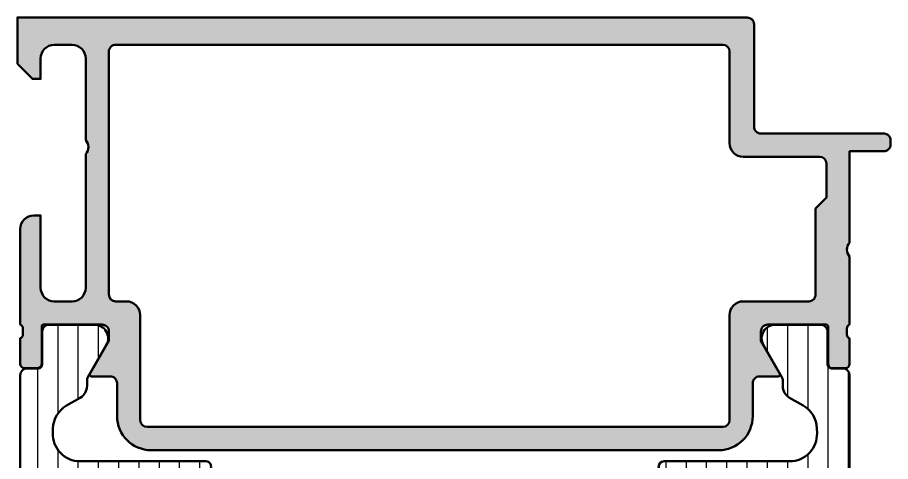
# Model space of a CAD drawing. Extents: x 0 to 79, y 0 to 85.
# Drawn here: x 0 to 64, y 52.5 to 85 of the extents above; entities that cross this region are included whole.
import ezdxf

# ---------------------------------------------------------------- set-up
doc = ezdxf.new("R2010")
doc.units = 0
for name, color, linetype, lineweight in [('0S-Alu contour', 7, 'Continuous', 50), ('0S-Alu hatch', 252, 'Continuous', 25), ('0S-Plastic contour', 254, 'Continuous', 50), ('0S-Plastic hatch', 253, 'Continuous', 25)]:
    doc.layers.add(name, color=color, linetype=linetype, lineweight=lineweight)
pattern_1 = [(90, (0, 0), (-1.4859, 0), [])]

# ---------------------------------------------------------------- blocks, each defined once
blk = doc.blocks.new('398560__84E95FE7_F6A2_4F04_B85B_2B757A837F5D_')
at = {"layer": '0S-Alu hatch'}
h = blk.add_hatch(color=256, dxfattribs=at)
edge = h.paths.add_edge_path()
edge.add_line((-2.222e-13, 81.60000610351528), (1.099998474121553, 80.49999999999989))
edge.add_line((1.099998474121553, 80.49999999999989), (1.69999694824242, 80.49999999999977))
edge.add_line((1.69999694824242, 80.49999999999977), (1.699996948242192, 81.99999694824169))
edge.add_ellipse((2.700002467840547, 81.99999142864355), major_axis=(-1.000005519613587, 0), ratio=1, start_angle=270.0003162479187, end_angle=359.99968375205344, ccw=False)
edge.add_line((2.699996948242647, 82.99999694824191), (3.999992370595242, 82.99999694824191))
edge.add_ellipse((4.000007629507526, 82.0000048238678), major_axis=(-0.9999921244905349, 0), ratio=1, start_angle=179.9991257291162, end_angle=270.00087427815924, ccw=False)
edge.add_line((4.999999753881644, 81.99998956508249), (4.999992370605474, 76.00000002235299))
edge.add_ellipse((4.475044746914123, 75.50000764057097), major_axis=(-0.7249568190307994, 0), ratio=1, start_angle=136.3947622148769, end_angle=223.6052377851232, ccw=False)
edge.add_line((4.999992370605474, 75.00001525878895), (4.999992370605701, 65.20034669530548))
edge.add_ellipse((3.999998755333619, 65.20034031059751), major_axis=(-0.9999936152924648, 0), ratio=1, start_angle=90.0000713146253, end_angle=180.0003658188442, ccw=False)
edge.add_line((4.000000000000687, 64.20034669530583), (2.699996948232188, 64.20034669530583))
edge.add_ellipse((2.699989318790128, 65.20033906594063), major_axis=(-0.9999923706639045, 0), ratio=1, start_angle=-0.0008742696331864863, end_angle=90.00043713816513, ccw=False)
edge.add_line((1.699996948242647, 65.20035432470786), (1.69999694824242, 70.50001525878929))
edge.add_line((1.69999694824242, 70.50001525878929), (1.19999694823196, 70.50001525878906))
edge.add_arc((1.19997405918539, 69.50003814624515), 0.999977112805884, 89.99868852421835, 180.0034971356453)
edge.add_line((0.1999969482421933, 69.49997711111072), (0.1999969482421927, 62.50034669530592))
edge.add_ellipse((0.1211605016991602, 62.23282610331281), major_axis=(-0.2788950563274177, 0), ratio=1, start_angle=178.8354106259032, end_angle=253.5801235805092, ccw=False)
edge.add_line((0.3999979482421915, 62.22715769531444), (0.3999979482421931, 61.77356369531445))
edge.add_ellipse((0.1211298525990346, 61.76790303583739), major_axis=(-0.27892554173714, 0), ratio=1, start_angle=106.4245945553526, end_angle=181.1628700728881, ccw=False)
edge.add_line((0.1999969482421901, 61.50035969531445), (0.1999969482421927, 59.62034869530592))
edge.add_arc((0.4999969482421895, 59.62034869530592), 0.2999999999999967, 180, 269.9999999999999)
edge.add_line((0.4999969482421889, 59.32034869530593), (1.479971267284976, 59.32034869530593))
edge.add_arc((1.479971267284977, 59.62034869530594), 0.3000000000000043, 269.9999999999998, 360)
edge.add_line((1.779971267284981, 59.62034869530594), (1.779971267284982, 62.38034669530593))
edge.add_ellipse((1.899963637890458, 62.38034669530593), major_axis=(-0.1199923706054766, 0), ratio=1, start_angle=270.0000000000018, end_angle=360, ccw=False)
edge.add_line((1.899963637890454, 62.5003390659114), (6.199989318847419, 62.50034669530589))
edge.add_ellipse((6.199999638958145, 62.00035701541661), major_axis=(-0.4999896799957818, 0), ratio=1, start_angle=179.9988173777202, end_angle=270.0011826219867, ccw=False)
edge.add_line((6.699989318847419, 62.00034669530602), (6.699989318848102, 61.30034974706325))
edge.add_line((6.699989318848102, 61.30034974706325), (5.311744689941624, 58.89582399022742))
edge.add_arc((5.438705732802485, 58.83914027023564), 0.1390401039859518, 155.9408883990849, 266.6087467658185)
edge.add_line((5.430480957031468, 58.70034364354775), (6.799989318842781, 58.70034364354808))
edge.add_ellipse((6.799989318847559, 58.20034364354786), major_axis=(-0.5000000000002274, 0), ratio=1, start_angle=180, end_angle=270.00000000054746, ccw=False)
edge.add_line((7.299989318847783, 58.20034364354786), (7.299989319543774, 55.80002746582045))
edge.add_arc((9.799989319543938, 55.80002746582039), 2.500000000000163, 180, 269.9999999999962)
edge.add_line((9.799989319543773, 53.30002746582022), (51.40000381539312, 53.3000274658201))
edge.add_arc((51.40000381539325, 55.80002746582), 2.499999999999882, 269.9999999999973, 360)
edge.add_line((53.90000381539313, 55.80002746582), (53.90000381469736, 58.20050386083313))
edge.add_ellipse((54.39988557422049, 58.20046189624729), major_axis=(-0.4998817612845702, 0), ratio=1, start_angle=269.98644743496016, end_angle=359.99519007522844, ccw=False)
edge.add_line((54.40000381469259, 58.70034364354774), (55.76951217651299, 58.70034364354808))
edge.add_arc((55.76127923141559, 58.83914523234844), 0.1390455408795359, 273.3944926787322, 384.0558721558797)
edge.add_line((55.88824844360398, 58.89582399022777), (54.50000381469704, 61.30034974706302))
edge.add_line((54.50000381469704, 61.30034974706302), (54.5000038146975, 62.00034669531589))
edge.add_ellipse((54.99998092657211, 62.00036958383851), major_axis=(-0.4999771123985224, 0), ratio=1, start_angle=-90.0034972163437, end_angle=0.0026229516075773063, ccw=False)
edge.add_line((55.000011444145, 62.50034669530567), (59.30002949704644, 62.50034669344879))
edge.add_ellipse((59.30001647502646, 62.38034130140865), major_axis=(-0.120005392746664, 0), ratio=1, start_angle=180.002575280517, end_angle=269.9937827228439, ccw=False)
edge.add_line((59.42002186765191, 62.38034669530594), (59.42002186765192, 59.62034869530594))
edge.add_arc((59.72002186765193, 59.62034869530594), 0.3000000000000114, 180, 269.9999999999986)
edge.add_line((59.72002186765192, 59.32034869530593), (60.69999618669471, 59.32034869530593))
edge.add_arc((60.69999618669471, 59.62034869530592), 0.2999999999999971, 270, 360)
edge.add_line((60.99999618669471, 59.62034869530592), (60.99999618669471, 61.50035969531444))
edge.add_ellipse((61.07886328233789, 61.76790303583739), major_axis=(-0.2789255417371599, 0), ratio=1, start_angle=-1.1628700728862214, end_angle=73.57540544464422, ccw=False)
edge.add_line((60.7999951866947, 61.77356369531445), (60.7999951866947, 62.22715769531444))
edge.add_ellipse((61.07883263129797, 62.23282610327357), major_axis=(-0.2788950543872521, 0), ratio=1, start_angle=-73.58012358047131, end_angle=1.164589374136085, ccw=False)
edge.add_line((60.99999618530319, 62.50034669340559), (60.99999618530319, 67.50003515372532))
edge.add_ellipse((61.52494373582885, 68.00002746582028), major_axis=(-0.7249567179886995, 0), ratio=1, start_angle=-43.60523778509622, end_angle=43.6052377851488, ccw=False)
edge.add_line((60.99999618530274, 68.50001977791476), (60.99999618530274, 75.20002746582031))
edge.add_line((60.99999618530274, 75.20002746582031), (63.49998855590321, 75.20002746582031))
edge.add_arc((63.50001907628098, 75.69999695033688), 0.4999694854481195, 269.9965024088714, 360.0087431756967)
edge.add_line((63.99998855590798, 75.70007324428164), (63.99998855590798, 76.00000000000011))
edge.add_arc((63.50001907255527, 76.00003051944131), 0.4999694842842076, 359.9965025161795, 450.0069945411647)
edge.add_line((63.49995803739421, 76.5), (54.49999618530297, 76.49999999999977))
edge.add_ellipse((54.49999001016847, 76.99999382486527), major_axis=(-0.4999938249036312, 0), ratio=1, start_angle=-0.000707626428607, end_angle=90.0007076270291, ccw=False)
edge.add_line((53.99999618530297, 76.99999999999903), (53.99999618530274, 84.50000000000001))
edge.add_arc((53.4999934444353, 84.49999725913256), 0.5000027408749566, 0.0003140784807261, 89.99968592142216)
edge.add_line((53.49999618530297, 85), (7.1e-15, 85))
edge.add_line((7.1e-15, 85), (-2.222e-13, 81.60000610351528))
edge = h.paths.add_edge_path()
edge.add_ellipse((7.199992370837881, 82.50000305175809), major_axis=(-0.5000000002323761, 0), ratio=1, start_angle=269.99825147212016, end_angle=360, ccw=False)
edge.add_line((7.200007629622168, 83.00000305175762), (51.69999313354493, 83.00000305175762))
edge.add_ellipse((51.69998783306506, 82.49999775127776), major_axis=(-0.5000053005079649, 0), ratio=1, start_angle=180.0006073835969, end_angle=269.9993926161869, ccw=False)
edge.add_line((52.19999313354493, 82.50000305175763), (52.19999313354493, 75.80002746579834))
edge.add_arc((53.19997787478515, 75.80001220714752), 0.9999847413566346, 179.9991257303668, 270.0004371381936)
edge.add_line((53.1999855041695, 74.80002746582), (58.79999313354006, 74.80002746582034))
edge.add_ellipse((58.79995498599016, 74.2999893187893), major_axis=(-0.5000381484861549, 0), ratio=1, start_angle=180.0034967900412, end_angle=269.9956289462777, ccw=False)
edge.add_line((59.29999313354507, 74.30001983636737), (59.29999292450726, 71.80001968220802))
edge.add_line((59.29999292450726, 71.80001968220802), (58.49998856494449, 71.00001532264594))
edge.add_line((58.49998856494449, 71.00001532264594), (58.49998856488538, 64.70034669530487))
edge.add_ellipse((57.99999619218532, 64.70033906521186), major_axis=(-0.4999923727582761, 0), ratio=1, start_angle=89.99388005656482, end_angle=180.0008743575903, ccw=False)
edge.add_line((57.99994278641862, 64.20034669530583), (53.19999313354425, 64.20034669530548))
edge.add_arc((53.19998728625908, 63.2003525425911), 0.9999941527314815, 89.99966497327978, 180.0003350264793)
edge.add_line((52.1999931335447, 63.2003466953056), (52.19999313354538, 55.50002746582091))
edge.add_ellipse((51.69996261736393, 55.50005798200164), major_axis=(-0.5000305171126375, 0), ratio=1, start_angle=90.00349684281463, end_angle=179.9965033166905, ccw=False)
edge.add_line((51.69999313493669, 55.00002746582026), (9.499999999999766, 55.00002746582049))
edge.add_ellipse((9.500018361578253, 55.50003819936825), major_axis=(-0.5000107338848943, 0), ratio=1, start_angle=0.004726929340108654, end_angle=89.99789596326337, ccw=False)
edge.add_line((9.000007629394977, 55.49999694824226), (8.99998503464439, 63.20034669533159))
edge.add_arc((7.999987416753132, 63.20034907741531), 0.9999976178940935, 359.9998635163313, 450.0001532976543)
edge.add_line((7.999984741210701, 64.20034669530583), (7.19999237060505, 64.20034669530583))
edge.add_ellipse((7.19999237060505, 64.70034669530537), major_axis=(-0.4999999999995453, 0), ratio=1, start_angle=0, end_angle=90, ccw=False)
edge.add_line((6.699992370605505, 64.70034669530548), (6.699992370605505, 82.50000305175809))
at = {"layer": '0S-Alu contour', "color": 7}
for points in [[(53.49999618530297, 85), (7.1e-15, 85), (-2.222e-13, 81.60000610351528)], [(53.99999618530297, 76.99999999999903), (53.99999618530274, 84.50000000000001)], [(2.699996948242647, 82.99999694824191), (3.999992370595242, 82.99999694824191)], [(7.200007629622168, 83.00000305175762), (51.69999313354493, 83.00000305175762)], [(-2.222e-13, 81.60000610351528), (1.099998474121553, 80.49999999999989), (1.69999694824242, 80.49999999999977), (1.699996948242192, 81.99999694824169)], [(4.999999753881644, 81.99998956508249), (4.999992370605474, 76.00000002235299)], [(6.699992370605505, 64.70034669530548), (6.699992370605505, 82.50000305175809)], [(52.19999313354493, 82.50000305175763), (52.19999313354493, 75.80002746579834)], [(63.49995803739421, 76.5), (54.49999618530297, 76.49999999999977)], [(63.99998855590798, 75.70007324428164), (63.99998855590798, 76.00000000000011)], [(4.999992370605474, 75.00001525878895), (4.999992370605701, 65.20034669530548)], [(60.99999618530274, 68.50001977791476), (60.99999618530274, 75.20002746582031), (63.49998855590321, 75.20002746582031)], [(53.1999855041695, 74.80002746582), (58.79999313354006, 74.80002746582034)], [(59.29999313354507, 74.30001983636737), (59.29999292450726, 71.80001968220802), (58.49998856494449, 71.00001532264594), (58.49998856488538, 64.70034669530487)], [(1.699996948242647, 65.20035432470786), (1.69999694824242, 70.50001525878929), (1.19999694823196, 70.50001525878906)], [(0.1999969482421933, 69.49997711111072), (0.1999969482421927, 62.50034669530592)], [(60.99999618530319, 62.50034669340559), (60.99999618530319, 67.50003515372532)], [(4.000000000000687, 64.20034669530583), (2.699996948232188, 64.20034669530583)], [(7.999984741210701, 64.20034669530583), (7.19999237060505, 64.20034669530583)], [(57.99994278641862, 64.20034669530583), (53.19999313354425, 64.20034669530548)], [(9.000007629394977, 55.49999694824226), (8.99998503464439, 63.20034669533159)], [(52.1999931335447, 63.2003466953056), (52.19999313354538, 55.50002746582091)], [(0.3999979482421915, 62.22715769531444), (0.3999979482421931, 61.77356369531445)], [(1.779971267284981, 59.62034869530594), (1.779971267284982, 62.38034669530593)], [(1.899963637890454, 62.5003390659114), (6.199989318847419, 62.50034669530589)], [(55.000011444145, 62.50034669530567), (59.30002949704644, 62.50034669344879)], [(59.42002186765191, 62.38034669530594), (59.42002186765192, 59.62034869530594)], [(60.7999951866947, 61.77356369531445), (60.7999951866947, 62.22715769531444)], [(0.1999969482421901, 61.50035969531445), (0.1999969482421927, 59.62034869530592)], [(6.699989318847419, 62.00034669530602), (6.699989318848102, 61.30034974706325), (5.311744689941624, 58.89582399022742)], [(55.88824844360398, 58.89582399022777), (54.50000381469704, 61.30034974706302), (54.5000038146975, 62.00034669531589)], [(60.99999618669471, 59.62034869530592), (60.99999618669471, 61.50035969531444)], [(0.4999969482421889, 59.32034869530593), (1.479971267284976, 59.32034869530593)], [(59.72002186765192, 59.32034869530593), (60.69999618669471, 59.32034869530593)], [(5.430480957031468, 58.70034364354775), (6.799989318842781, 58.70034364354808)], [(54.40000381469259, 58.70034364354774), (55.76951217651299, 58.70034364354808)], [(7.299989318847783, 58.20034364354786), (7.299989319543774, 55.80002746582045)], [(53.90000381539313, 55.80002746582), (53.90000381469736, 58.20050386083313)], [(51.69999313493669, 55.00002746582026), (9.499999999999764, 55.00002746582049)], [(9.799989319543773, 53.30002746582022), (51.40000381539312, 53.3000274658201)]]:
    blk.add_lwpolyline(points, dxfattribs=at)
for centre, radius, start, end in [((53.4999934444353, 84.49999725913256), 0.5000027408749566, 0.0003140784807261, 89.99968592142216), ((63.50001907255527, 76.00003051944131), 0.4999694842842076, 359.9965025161795, 90.00699454116474), ((53.19997787478515, 75.80001220714752), 0.9999847413566346, 179.9991257303668, 270.0004371381936), ((63.50001907628098, 75.69999695033688), 0.4999694854481195, 269.9965024088714, 0.0087431756966592), ((1.19997405918539, 69.50003814624515), 0.999977112805884, 89.99868852421835, 180.0034971356453), ((7.999987416753132, 63.20034907741531), 0.9999976178940935, 359.9998635163313, 90.00015329765439), ((53.19998728625908, 63.2003525425911), 0.9999941527314815, 89.99966497327978, 180.0003350264793), ((0.4999969482421895, 59.62034869530592), 0.2999999999999967, 180, 269.9999999999999), ((1.479971267284977, 59.62034869530594), 0.3000000000000043, 269.9999999999998, 0), ((59.72002186765193, 59.62034869530594), 0.3000000000000114, 180, 269.9999999999986), ((60.69999618669471, 59.62034869530592), 0.2999999999999971, 270, 0), ((5.438705732802485, 58.83914027023564), 0.1390401039859518, 155.9408883990849, 266.6087467658185), ((55.76127923141559, 58.83914523234844), 0.1390455408795359, 273.3944926787322, 24.05587215587973), ((9.799989319543938, 55.80002746582039), 2.500000000000163, 180, 269.9999999999962), ((51.40000381539325, 55.80002746582), 2.499999999999882, 269.9999999999973, 0)]:
    blk.add_arc(centre, radius, start, end, dxfattribs=at)
at = {"layer": '0S-Alu contour', "color": 7, "extrusion": (0, 0, -1)}
for centre, radius, start, end in [((-2.700002467840547, 81.99999142864355), 1.000005519613587, 0.0003162479465275, 89.99968375208128), ((-4.000007629507526, 82.0000048238678), 0.9999921244905351, 89.99912572184076, 180.0008742708838), ((-7.199992370837881, 82.50000305175809), 0.5000000002323761, 0, 90.00174852787983), ((-51.69998783306506, 82.49999775127776), 0.5000053005079649, 90.00060738381305, 179.9993926164031), ((-54.49999001016847, 76.99999382486527), 0.4999938249036312, 269.9992923729709, 0.0007076264285856), ((-4.475044746914123, 75.50000764057097), 0.7249568190307994, 136.3947622148768, 223.6052377851232), ((-58.79995498599016, 74.2999893187893), 0.5000381484861549, 90.0043710537223, 179.9965032099588), ((-61.52494373582885, 68.00002746582028), 0.7249567179886995, 316.3947622148512, 43.60523778509627), ((-2.699989318790128, 65.20033906594063), 0.9999923706639045, 269.9995628618349, 0.0008742696332149), ((-3.999998755333619, 65.20034031059751), 0.9999936152924648, 179.9996341811558, 269.9999286853747), ((-7.19999237060505, 64.70034669530537), 0.4999999999995453, 270, 0), ((-57.99999619218532, 64.70033906521186), 0.4999923727582761, 179.9991256424097, 270.0061199434353), ((-0.1211605016991602, 62.23282610331281), 0.2788950563274177, 106.4198764194908, 181.1645893740969), ((-1.899963637890458, 62.38034669530593), 0.1199923706054766, 0, 89.9999999999982), ((-6.199999638958145, 62.00035701541661), 0.4999896799957818, 89.99881737801329, 180.0011826222798), ((-54.99998092657211, 62.00036958383851), 0.4999771123985224, 359.9973770483924, 90.00349721634373), ((-59.30001647502646, 62.38034130140865), 0.120005392746664, 90.0062172771561, 179.997424719483), ((-61.07883263129797, 62.23282610327357), 0.2788950543872521, 358.8354106258639, 73.5801235804714), ((-0.1211298525990346, 61.76790303583739), 0.27892554173714, 178.8371299271119, 253.5754054446474), ((-61.07886328233789, 61.76790303583739), 0.2789255417371599, 286.4245945553559, 1.162870072886224), ((-6.799989318847559, 58.20034364354786), 0.5000000000002274, 89.99999999945254, 180), ((-54.39988557422049, 58.20046189624729), 0.4998817612845703, 0.0048099247715768, 90.01355256503982), ((-9.500018361578253, 55.50003819936825), 0.5000107338848943, 270.0021040367367, 359.9952730706599), ((-51.69996261736393, 55.50005798200164), 0.5000305171126375, 180.0034966833096, 269.9965031571854)]:
    blk.add_arc(centre, radius, start, end, dxfattribs=at)
blk = doc.blocks.new('284169__55779A36_5133_4B1D_9C67_BDA70F82D8F0___F9B55801_EE3A_4E34_8702_1C7A3E6F2F7D_')
at = {"layer": '0S-Plastic hatch'}
h = blk.add_hatch(dxfattribs=at)
h.set_pattern_fill('ANSI31', color=256, scale=0.4680000000000001, angle=45, style=0)
h.set_pattern_definition(pattern_1)
edge = h.paths.add_edge_path()
edge.add_line((0.1999702453614239, 58.79000299999987), (0.1999702453614521, 26.2099969999998))
edge.add_arc((0.6999702453614522, 26.2099969999998), 0.5000000000000001, 180, 270.000000000008)
edge.add_line((0.6999702453615223, 25.7099969999998), (1.520302918618995, 25.70999699999991))
edge.add_ellipse((1.520302918618993, 25.40999699999984), major_axis=(-0.3000000000000718, 0), ratio=1, start_angle=180, end_angle=269.99999999999955, ccw=False)
edge.add_line((1.820302918619063, 25.4099969999999), (1.819968289312896, 23.0099986170636))
edge.add_arc((2.319964266751583, 23.0099959774386), 0.4999959774456543, 179.9996975182267, 270.0003024811965)
edge.add_line((2.319966906376748, 22.50999999999992), (5.635129593192914, 22.50999999999992))
edge.add_arc((5.647007036272789, 23.50992946068484), 0.9999999999998763, 269.3194566383534, 389.9999965993499)
edge.add_line((6.513032469733389, 24.00992940928397), (5.166957528631099, 26.34139991764104))
edge.add_ellipse((5.599970245361469, 26.59139989194057), major_axis=(-0.4999999999999833, 0), ratio=1, start_angle=0, end_angle=29.99999659934292, ccw=False)
edge.add_line((5.099970245361487, 26.59139989194057), (5.099970245361458, 26.81001272907992))
edge.add_ellipse((5.299970245361432, 26.81001272907994), major_axis=(-0.1999999999999744, 0), ratio=1, start_angle=269.9999999999959, end_angle=360, ccw=False)
edge.add_line((5.299970245361446, 27.01001272907991), (13.79997024536147, 27.01001272907986))
edge.add_arc((13.79997024536149, 27.41001272907985), 0.3999999999999879, 269.999999999998, 449.9999999999979)
edge.add_line((13.7999702453615, 27.81001272907984), (11.79997024536156, 27.81001272907987))
edge.add_ellipse((11.79997024536157, 28.11001272907992), major_axis=(-0.3000000000000504, 0), ratio=1, start_angle=0, end_angle=89.99999999999773, ccw=False)
edge.add_line((11.49997024536152, 28.11001272907992), (11.49997024536143, 28.31001272907995))
edge.add_arc((11.19997024536147, 28.31001272907995), 0.2999999999999687, 0, 180)
edge.add_line((10.8999702453615, 28.31001272907995), (10.89997024536158, 28.11001272908005))
edge.add_ellipse((10.59997024536142, 28.11001272907997), major_axis=(-0.3000000000001677, 0), ratio=1, start_angle=90.0000000000133, end_angle=180, ccw=False)
edge.add_line((10.59997024536148, 27.8100127290798), (7.099970245361484, 27.81001272907989))
edge.add_ellipse((7.099970245361499, 28.11001272907992), major_axis=(-0.3000000000000256, 0), ratio=1, start_angle=0, end_angle=89.99999999999733, ccw=False)
edge.add_line((6.799970245361473, 28.11001272907992), (6.799970245361361, 28.31001272907995))
edge.add_arc((6.499970245361378, 28.31001272907995), 0.2999999999999829, 0, 180)
edge.add_line((6.199970245361395, 28.31001272907995), (6.19997024536148, 28.11001272907999))
edge.add_ellipse((5.899970245361455, 28.11001272907995), major_axis=(-0.3000000000000256, 0), ratio=1, start_angle=90.00000000000801, end_angle=180, ccw=False)
edge.add_line((5.899970245361497, 27.81001272907992), (4.735868630161048, 27.81001272907995))
edge.add_ellipse((4.735868630161069, 28.01001272871143), major_axis=(-0.1999999996314798, 0), ratio=1, start_angle=59.99999999999358, end_angle=89.99999999999392, ccw=False)
edge.add_line((4.63586863034531, 27.8368076482737), (3.599066147054584, 28.43540571210509))
edge.add_ellipse((4.599065981625608, 30.16745660626693), major_axis=(-1.999999992277227, 0), ratio=1, start_angle=1.7229977105125158, end_angle=60.00000534461259, ccw=False)
edge.add_line((2.599970245361487, 30.10732170492405), (2.205350815397518, 42.13201509160888))
edge.add_ellipse((12.19997024533678, 42.46001272908051), major_axis=(-9.999999999975326, 0), ratio=1, start_angle=-1.8796251589939743, end_angle=1.879625158997726, ccw=False)
edge.add_line((2.205350815397489, 42.78801036655154), (2.463125166715554, 50.7228124928272))
edge.add_ellipse((3.46258710971195, 50.69001272908001), major_axis=(-1.000000000000001, 0), ratio=1, start_angle=269.99999999999915, end_angle=358.12037484100546, ccw=False)
edge.add_line((3.462587109711965, 51.69001272908001), (5.899970245361505, 51.69001272907993))
edge.add_ellipse((5.899970245361513, 51.39001272907997), major_axis=(-0.2999999999999616, 0), ratio=1, start_angle=180, end_angle=270.00000000000136, ccw=False)
edge.add_line((6.199970245361477, 51.39001272907999), (6.199970245361453, 51.19001272907995))
edge.add_arc((6.499970245361436, 51.19001272907993), 0.2999999999999829, 180, 360)
edge.add_line((6.799970245361419, 51.19001272907993), (6.799970245361418, 51.39001272907993))
edge.add_ellipse((7.099970245361358, 51.39001272907994), major_axis=(-0.2999999999999403, 0), ratio=1, start_angle=269.9999999999971, end_angle=360, ccw=False)
edge.add_line((7.099970245361373, 51.69001272907988), (10.59997024536163, 51.69001272907994))
edge.add_ellipse((10.59997024536164, 51.39001272908002), major_axis=(-0.299999999999919, 0), ratio=1, start_angle=180, end_angle=270.0000000000017, ccw=False)
edge.add_line((10.89997024536156, 51.39001272908004), (10.89997024536147, 51.19001272907991))
edge.add_arc((11.19997024536147, 51.19001272907993), 0.2999999999999989, 180, 360)
edge.add_line((11.49997024536147, 51.19001272907995), (11.49997024536152, 51.39001272907994))
edge.add_ellipse((11.7999702453615, 51.39001272907997), major_axis=(-0.2999999999999829, 0), ratio=1, start_angle=270.0000000000048, end_angle=360, ccw=False)
edge.add_line((11.79997024536148, 51.69001272907995), (13.79997024536148, 51.69001272907993))
edge.add_arc((13.79997024536148, 52.09001272907991), 0.3999999999999844, 270, 450.0000000000002)
edge.add_line((13.79997024536147, 52.4900127290799), (4.587831657661139, 52.49001272907985))
edge.add_ellipse((4.587831657661109, 54.49001272907987), major_axis=(-2.000000000000021, 0), ratio=1, start_angle=-1.8796251589948838, end_angle=90.0000000000008, ccw=False)
edge.add_line((2.588907771668297, 54.55561225657426), (2.59997024536143, 54.89270375323555))
edge.add_ellipse((4.599065989344886, 54.83256885166055), major_axis=(-2.000000000000051, 0), ratio=1, start_angle=299.9999946553889, end_angle=358.2770022894899, ccw=False)
edge.add_line((3.599066150912401, 56.56461975251052), (4.599970164577694, 57.14249182557641))
edge.add_arc((4.099970245361392, 58.00851727600138), 1.000000000000034, 299.9999946553925, 360)
edge.add_line((5.099970245361427, 58.00851727600139), (5.099970245361491, 58.40860010805925))
edge.add_ellipse((5.599970245361473, 58.40860010805918), major_axis=(-0.4999999999999823, 0), ratio=1, start_angle=330.00000340065606, end_angle=360, ccw=False)
edge.add_line((5.166957528631107, 58.65860008235872), (6.513032469733504, 60.99007059071581))
edge.add_arc((5.647007036272892, 61.49007053931497), 0.9999999999999021, 330.0000034006489, 450.6805433616455)
edge.add_line((5.635129593193034, 62.48999999999991), (2.319966906376628, 62.48999999999991))
edge.add_arc((2.319964266751469, 61.9900040225611), 0.4999959774457751, 89.99969751880425, 180.0003024817733)
edge.add_line((1.819968289312662, 61.99000138293611), (1.820302918618949, 59.59000299999988))
edge.add_ellipse((1.520302918618929, 59.59000299999988), major_axis=(-0.3000000000000196, 0), ratio=1, start_angle=90.00000000001342, end_angle=180, ccw=False)
edge.add_line((1.520302918618999, 59.29000299999986), (0.6999702453614196, 59.29000299999986))
edge.add_arc((0.6999702453614216, 58.79000299999987), 0.5, 90.00000000000021, 180)
at = {"layer": '0S-Plastic contour', "color": 7}
for points in [[(5.635129593193034, 62.48999999999991), (2.319966906376628, 62.48999999999991)], [(1.819968289312662, 61.99000138293611), (1.820302918618949, 59.59000299999988)], [(5.166957528631107, 58.65860008235872), (6.513032469733504, 60.99007059071581)], [(1.520302918618999, 59.29000299999986), (0.6999702453614196, 59.29000299999986)], [(0.1999702453614239, 58.79000299999987), (0.1999702453614521, 26.2099969999998)], [(5.099970245361427, 58.00851727600139), (5.099970245361491, 58.40860010805925)], [(3.599066150912401, 56.56461975251052), (4.599970164577694, 57.14249182557641)], [(2.588907771668297, 54.55561225657426), (2.59997024536143, 54.89270375323555)], [(13.79997024536147, 52.4900127290799), (4.587831657661139, 52.49001272907985)], [(3.462587109711965, 51.69001272908001), (5.899970245361505, 51.69001272907993)], [(6.199970245361477, 51.39001272907999), (6.199970245361453, 51.19001272907995)], [(6.799970245361419, 51.19001272907993), (6.799970245361418, 51.39001272907993)], [(7.099970245361373, 51.69001272907988), (10.59997024536163, 51.69001272907994)], [(10.89997024536156, 51.39001272908004), (10.89997024536147, 51.19001272907991)], [(11.49997024536147, 51.19001272907995), (11.49997024536152, 51.39001272907994)], [(11.79997024536148, 51.69001272907995), (13.79997024536148, 51.69001272907993)], [(2.205350815397489, 42.78801036655154), (2.463125166715554, 50.7228124928272)], [(2.599970245361487, 30.10732170492405), (2.205350815397518, 42.13201509160888)], [(4.63586863034531, 27.8368076482737), (3.599066147054584, 28.43540571210509)], [(6.199970245361395, 28.31001272907995), (6.19997024536148, 28.11001272907999)], [(6.799970245361473, 28.11001272907992), (6.799970245361361, 28.31001272907995)], [(10.8999702453615, 28.31001272907995), (10.89997024536158, 28.11001272908005)], [(11.49997024536152, 28.11001272907992), (11.49997024536143, 28.31001272907995)], [(5.899970245361497, 27.81001272907992), (4.735868630161048, 27.81001272907995)], [(10.59997024536148, 27.8100127290798), (7.099970245361484, 27.81001272907989)], [(13.7999702453615, 27.81001272907984), (11.79997024536156, 27.81001272907987)], [(5.299970245361446, 27.01001272907991), (13.79997024536147, 27.01001272907986)], [(5.099970245361487, 26.59139989194057), (5.099970245361458, 26.81001272907992)], [(6.513032469733389, 24.00992940928397), (5.166957528631099, 26.34139991764104)], [(0.6999702453615223, 25.7099969999998), (1.520302918618995, 25.70999699999991)], [(1.820302918619063, 25.4099969999999), (1.819968289312896, 23.0099986170636)], [(2.319966906376748, 22.50999999999992), (5.635129593192914, 22.50999999999992)]]:
    blk.add_lwpolyline(points, dxfattribs=at)
for centre, radius, start, end in [((2.319964266751469, 61.9900040225611), 0.4999959774457751, 89.99969751880425, 180.0003024817733), ((5.647007036272892, 61.49007053931497), 0.9999999999999021, 330.0000034006489, 90.68054336164558), ((0.6999702453614216, 58.79000299999987), 0.5, 90.00000000000021, 180), ((4.099970245361392, 58.00851727600138), 1.000000000000034, 299.9999946553925, 0), ((13.79997024536148, 52.09001272907991), 0.3999999999999844, 270, 90.00000000000026), ((6.499970245361436, 51.19001272907993), 0.2999999999999829, 180, 0), ((11.19997024536147, 51.19001272907993), 0.2999999999999989, 180, 0), ((6.499970245361378, 28.31001272907995), 0.2999999999999829, 0, 180), ((11.19997024536147, 28.31001272907995), 0.2999999999999687, 0, 180), ((13.79997024536149, 27.41001272907985), 0.3999999999999879, 269.999999999998, 89.99999999999797), ((0.6999702453614522, 26.2099969999998), 0.5000000000000001, 180, 270.000000000008), ((5.647007036272789, 23.50992946068484), 0.9999999999998763, 269.3194566383534, 29.9999965993499), ((2.319964266751583, 23.0099959774386), 0.4999959774456543, 179.9996975182267, 270.0003024811965)]:
    blk.add_arc(centre, radius, start, end, dxfattribs=at)
at = {"layer": '0S-Plastic contour', "color": 7, "extrusion": (0, 0, -1)}
for centre, radius, start, end in [((-1.520302918618929, 59.59000299999988), 0.3000000000000196, 180, 269.9999999999866), ((-5.599970245361473, 58.40860010805918), 0.4999999999999823, 0, 29.99999659934392), ((-4.599065989344886, 54.83256885166055), 2.000000000000051, 1.722997710510139, 60.00000534461111), ((-4.587831657661109, 54.49001272907987), 2.000000000000021, 269.9999999999992, 1.879625158994947), ((-3.46258710971195, 50.69001272908001), 1.000000000000001, 1.879625158994559, 90.00000000000087), ((-5.899970245361513, 51.39001272907997), 0.2999999999999616, 89.99999999999864, 180), ((-7.099970245361358, 51.39001272907994), 0.2999999999999403, 0, 90.00000000000288), ((-10.59997024536164, 51.39001272908002), 0.299999999999919, 89.99999999999831, 180), ((-11.7999702453615, 51.39001272907997), 0.2999999999999829, 0, 89.99999999999525), ((-12.19997024533678, 42.46001272908051), 9.999999999975326, 358.1203748410023, 1.879625158993977), ((-4.599065981625608, 30.16745660626693), 1.999999992277227, 299.9999946553874, 358.2770022894875), ((-4.735868630161069, 28.01001272871143), 0.1999999996314798, 270.0000000000061, 300.0000000000064), ((-5.899970245361455, 28.11001272907995), 0.3000000000000256, 180, 269.999999999992), ((-7.099970245361499, 28.11001272907992), 0.3000000000000256, 270.0000000000027, 0), ((-10.59997024536142, 28.11001272907997), 0.3000000000001677, 180, 269.9999999999867), ((-11.79997024536157, 28.11001272907992), 0.3000000000000504, 270.0000000000023, 0), ((-5.299970245361432, 26.81001272907994), 0.1999999999999744, 0, 90.00000000000406), ((-5.599970245361469, 26.59139989194057), 0.4999999999999833, 330.0000034006571, 0), ((-1.520302918618993, 25.40999699999984), 0.3000000000000718, 90.00000000000047, 180)]:
    blk.add_arc(centre, radius, start, end, dxfattribs=at)
blk = doc.blocks.new('284169__30659638_8D4D_485D_A1C7_1A6C9A3BDD22___52407449_5530_48AD_AF31_6C0FF6A306E0_')
at = {"layer": '0S-Plastic hatch'}
h = blk.add_hatch(dxfattribs=at)
h.set_pattern_fill('ANSI31', color=256, scale=0.4680000000000001, angle=45, style=0)
h.set_pattern_definition(pattern_1)
edge = h.paths.add_edge_path()
edge.add_line((61.00000000000026, 58.79000299999968), (61.00000000000001, 26.20999699999961))
edge.add_ellipse((60.50000000000001, 26.20999699999961), major_axis=(-0.5, 0), ratio=1, start_angle=89.99999999999193, end_angle=180, ccw=False)
edge.add_line((60.49999999999994, 25.70999699999962), (59.67966732674247, 25.70999699999974))
edge.add_arc((59.67966732674247, 25.40999699999967), 0.3000000000000682, 90, 180)
edge.add_line((59.3796673267424, 25.40999699999967), (59.38000195604854, 23.00999861706342))
edge.add_ellipse((58.88000597860985, 23.00999597743844), major_axis=(-0.4999959774456614, 0), ratio=1, start_angle=89.99969751880428, end_angle=180.0003024817733, ccw=False)
edge.add_line((58.88000333898469, 22.50999999999975), (55.56484065216853, 22.50999999999977))
edge.add_ellipse((55.55296320908865, 23.50992946068469), major_axis=(-0.9999999999998763, 0), ratio=1, start_angle=-29.999996599350084, end_angle=90.68054336164619, ccw=False)
edge.add_line((54.68693777562806, 24.00992940928382), (56.03301271673037, 26.34139991764089))
edge.add_arc((55.59999999999998, 26.59139989194042), 0.4999999999999919, 330.0000034006578, 360)
edge.add_line((56.09999999999998, 26.59139989194035), (56.10000000000001, 26.81001272907977))
edge.add_arc((55.90000000000003, 26.81001272907979), 0.1999999999999749, 0, 90.00000000000406)
edge.add_line((55.90000000000002, 27.01001272907976), (47.39999999999999, 27.01001272907976))
edge.add_ellipse((47.39999999999998, 27.41001272907976), major_axis=(-0.3999999999999915, 0), ratio=1, start_angle=-89.99999999999898, end_angle=90.00000000000102, ccw=False)
edge.add_line((47.39999999999997, 27.81001272907974), (49.39999999999991, 27.81001272907976))
edge.add_arc((49.40000000000002, 28.11001272907976), 0.2999999999999971, 269.9999999999796, 360)
edge.add_line((49.70000000000002, 28.11001272907977), (49.70000000000005, 28.31001272907981))
edge.add_ellipse((50.00000000000007, 28.31001272907981), major_axis=(-0.3000000000000256, 0), ratio=1, start_angle=180, end_angle=360, ccw=False)
edge.add_line((50.3000000000001, 28.31001272907981), (50.29999999999998, 28.11001272907979))
edge.add_arc((50.60000000000005, 28.11001272907982), 0.3000000000000681, 180, 270.0000000000054)
edge.add_line((50.60000000000008, 27.81001272907975), (54.10000000000004, 27.81001272907973))
edge.add_arc((54.10000000000002, 28.11001272907977), 0.3000000000000397, 270.0000000000041, 360)
edge.add_line((54.40000000000006, 28.1100127290798), (54.40000000000003, 28.31001272907978))
edge.add_ellipse((54.70000000000005, 28.31001272907978), major_axis=(-0.3000000000000256, 0), ratio=1, start_angle=180, end_angle=360, ccw=False)
edge.add_line((55.00000000000008, 28.31001272907978), (54.99999999999997, 28.11001272907976))
edge.add_arc((55.30000000000001, 28.11001272907981), 0.3000000000000397, 180, 270.0000000000108)
edge.add_line((55.30000000000007, 27.81001272907978), (56.46410161520034, 27.81001272907977))
edge.add_arc((56.46410161520033, 28.01001272871102), 0.1999999996312497, 270.0000000000041, 300.0000000000063)
edge.add_line((56.56410161501597, 27.83680764827349), (57.60090409830701, 28.43540571210496))
edge.add_arc((56.6009042637359, 30.16745660626669), 1.999999992277173, 299.9999946553909, 358.2770022894913)
edge.add_line((58.59999999999998, 30.10732170492393), (58.99461942996402, 42.13201509160817))
edge.add_arc((49.00000000001221, 42.46001272908126), 9.999999999987907, 358.1203748409963, 361.8796251589878)
edge.add_line((58.99461942996411, 42.78801036655162), (58.73684507864616, 50.72281249282696))
edge.add_arc((57.73738313564971, 50.69001272907975), 1.000000000000055, 1.879625158995722, 90.00000000000122)
edge.add_line((57.73738313564969, 51.69001272907981), (55.30000000000018, 51.69001272907978))
edge.add_arc((55.30000000000018, 51.39001272907979), 0.2999999999999971, 89.99999999999729, 180)
edge.add_line((55.00000000000017, 51.39001272907979), (55.00000000000017, 51.19001272907977))
edge.add_ellipse((54.7000000000002, 51.19001272907978), major_axis=(-0.2999999999999829, 0), ratio=1, start_angle=0, end_angle=180, ccw=False)
edge.add_line((54.40000000000021, 51.19001272907978), (54.40000000000021, 51.39001272907976))
edge.add_arc((54.10000000000023, 51.39001272907979), 0.2999999999999829, 0, 90)
edge.add_line((54.10000000000023, 51.69001272907976), (50.60000000000012, 51.6900127290798))
edge.add_arc((50.60000000000009, 51.39001272907982), 0.2999999999999687, 89.99999999999594, 180)
edge.add_line((50.30000000000012, 51.39001272907982), (50.30000000000015, 51.19001272907981))
edge.add_ellipse((50.00000000000017, 51.19001272907981), major_axis=(-0.2999999999999829, 0), ratio=1, start_angle=0, end_angle=180, ccw=False)
edge.add_line((49.70000000000019, 51.19001272907981), (49.70000000000016, 51.39001272907986))
edge.add_arc((49.40000000000023, 51.39001272907987), 0.2999999999999332, 0, 89.99999999999864)
edge.add_line((49.40000000000024, 51.6900127290798), (47.40000000000015, 51.69001272907983))
edge.add_ellipse((47.40000000000015, 52.09001272907983), major_axis=(-0.3999999999999915, 0), ratio=1, start_angle=-90.00000000000102, end_angle=89.99999999999898, ccw=False)
edge.add_line((47.40000000000016, 52.49001272907982), (56.6121385877005, 52.49001272907969))
edge.add_arc((56.61213858770054, 54.4900127290797), 2.000000000000016, 269.9999999999988, 361.8796251589945)
edge.add_line((58.61106247369335, 54.55561225657409), (58.60000000000022, 54.89270375323538))
edge.add_arc((56.60090425601675, 54.83256885166039), 2.000000000000071, 1.722997710509716, 60.00000534461019)
edge.add_line((57.60090409444927, 56.56461975251036), (56.60000008078397, 57.14249182557626))
edge.add_ellipse((57.10000000000026, 58.00851727600122), major_axis=(-1.000000000000024, 0), ratio=1, start_angle=0, end_angle=60.0000053446077, ccw=False)
edge.add_line((56.10000000000024, 58.00851727600122), (56.10000000000018, 58.40860010805909))
edge.add_arc((55.6000000000002, 58.40860010805903), 0.4999999999999896, 0, 29.99999659934335)
edge.add_line((56.03301271673057, 58.65860008235856), (54.68693777562819, 60.99007059071567))
edge.add_ellipse((55.5529632090888, 61.49007053931482), major_axis=(-0.9999999999998939, 0), ratio=1, start_angle=-90.68054336164658, end_angle=29.999996599350993, ccw=False)
edge.add_line((55.56484065216867, 62.48999999999977), (58.88000333898506, 62.48999999999974))
edge.add_ellipse((58.88000597861022, 61.99000402256094), major_axis=(-0.4999959774457751, 0), ratio=1, start_angle=179.9996975182268, end_angle=270.0003024811948, ccw=False)
edge.add_line((59.38000195604903, 61.99000138293594), (59.37966732674273, 59.5900029999997))
edge.add_arc((59.67966732674273, 59.5900029999997), 0.3000000000000088, 180, 269.9999999999878)
edge.add_line((59.67966732674267, 59.29000299999969), (60.50000000000026, 59.29000299999968))
edge.add_ellipse((60.50000000000025, 58.79000299999968), major_axis=(-0.5, 0), ratio=1, start_angle=180, end_angle=269.9999999999992, ccw=False)
at = {"layer": '0S-Plastic contour', "color": 7}
for points in [[(55.56484065216867, 62.48999999999977), (58.88000333898506, 62.48999999999974)], [(59.38000195604903, 61.99000138293594), (59.37966732674273, 59.5900029999997)], [(56.03301271673057, 58.65860008235856), (54.68693777562819, 60.99007059071567)], [(59.67966732674267, 59.29000299999969), (60.50000000000026, 59.29000299999968)], [(56.10000000000024, 58.00851727600122), (56.10000000000018, 58.40860010805909)], [(61.00000000000026, 58.79000299999968), (61.00000000000001, 26.20999699999961)], [(57.60090409444927, 56.56461975251036), (56.60000008078397, 57.14249182557626)], [(58.61106247369335, 54.55561225657409), (58.60000000000022, 54.89270375323538)], [(47.40000000000016, 52.49001272907982), (56.6121385877005, 52.49001272907969)], [(49.40000000000024, 51.6900127290798), (47.40000000000015, 51.69001272907983)], [(49.70000000000019, 51.19001272907981), (49.70000000000016, 51.39001272907986)], [(50.30000000000012, 51.39001272907982), (50.30000000000015, 51.19001272907981)], [(54.10000000000023, 51.69001272907976), (50.60000000000012, 51.6900127290798)], [(54.40000000000021, 51.19001272907978), (54.40000000000021, 51.39001272907976)], [(55.00000000000017, 51.39001272907979), (55.00000000000017, 51.19001272907977)], [(57.73738313564969, 51.69001272907981), (55.30000000000018, 51.69001272907978)], [(58.99461942996411, 42.78801036655162), (58.73684507864616, 50.72281249282696)], [(58.59999999999998, 30.10732170492393), (58.99461942996402, 42.13201509160817)], [(49.70000000000002, 28.11001272907977), (49.70000000000005, 28.31001272907981)], [(50.3000000000001, 28.31001272907981), (50.29999999999998, 28.11001272907979)], [(54.40000000000006, 28.1100127290798), (54.40000000000003, 28.31001272907978)], [(55.00000000000008, 28.31001272907978), (54.99999999999997, 28.11001272907976)], [(56.56410161501597, 27.83680764827349), (57.60090409830701, 28.43540571210496)], [(47.39999999999997, 27.81001272907974), (49.39999999999991, 27.81001272907976)], [(50.60000000000008, 27.81001272907975), (54.10000000000004, 27.81001272907973)], [(55.30000000000007, 27.81001272907978), (56.46410161520034, 27.81001272907977)], [(55.90000000000002, 27.01001272907976), (47.39999999999999, 27.01001272907976)], [(54.68693777562806, 24.00992940928382), (56.03301271673037, 26.34139991764089)], [(56.09999999999998, 26.59139989194035), (56.10000000000001, 26.81001272907977)], [(60.49999999999994, 25.70999699999962), (59.67966732674247, 25.70999699999974)], [(59.3796673267424, 25.40999699999967), (59.38000195604854, 23.00999861706342)], [(58.88000333898469, 22.50999999999975), (55.56484065216853, 22.50999999999977)]]:
    blk.add_lwpolyline(points, dxfattribs=at)
at = {"layer": '0S-Plastic contour', "color": 7, "extrusion": (0, 0, -1)}
for centre, radius, start, end in [((-55.5529632090888, 61.49007053931482), 0.9999999999998939, 330.0000034006491, 90.68054336164656), ((-58.88000597861022, 61.99000402256094), 0.4999959774457751, 89.99969751880516, 180.0003024817733), ((-60.50000000000025, 58.79000299999968), 0.5, 90.00000000000081, 180), ((-57.10000000000026, 58.00851727600122), 1.000000000000024, 299.9999946553923, 0), ((-47.40000000000015, 52.09001272907983), 0.3999999999999915, 270.000000000001, 90.00000000000102), ((-50.00000000000017, 51.19001272907981), 0.2999999999999829, 180, 0), ((-54.7000000000002, 51.19001272907978), 0.2999999999999829, 180, 0), ((-50.00000000000007, 28.31001272907981), 0.3000000000000256, 0, 180), ((-54.70000000000005, 28.31001272907978), 0.3000000000000256, 0, 180), ((-47.39999999999998, 27.41001272907976), 0.3999999999999915, 269.999999999999, 89.99999999999898), ((-60.50000000000001, 26.20999699999961), 0.5, 180, 270.0000000000081), ((-55.55296320908865, 23.50992946068469), 0.9999999999998763, 269.3194566383538, 29.9999965993501), ((-58.88000597860985, 23.00999597743844), 0.4999959774456614, 179.9996975182267, 270.0003024811957)]:
    blk.add_arc(centre, radius, start, end, dxfattribs=at)
at = {"layer": '0S-Plastic contour', "color": 7}
for centre, radius, start, end in [((59.67966732674273, 59.5900029999997), 0.3000000000000088, 180, 269.9999999999878), ((55.6000000000002, 58.40860010805903), 0.4999999999999896, 0, 29.99999659934335), ((56.60090425601675, 54.83256885166039), 2.000000000000071, 1.722997710509716, 60.00000534461019), ((56.61213858770054, 54.4900127290797), 2.000000000000016, 269.9999999999988, 1.879625158994559), ((49.40000000000023, 51.39001272907987), 0.2999999999999332, 0, 89.99999999999864), ((50.60000000000009, 51.39001272907982), 0.2999999999999687, 89.99999999999594, 180), ((54.10000000000023, 51.39001272907979), 0.2999999999999829, 0, 90), ((55.30000000000018, 51.39001272907979), 0.2999999999999971, 89.99999999999729, 180), ((57.73738313564971, 50.69001272907975), 1.000000000000055, 1.879625158995722, 90.00000000000122), ((49.00000000001221, 42.46001272908126), 9.999999999987907, 358.1203748409963, 1.879625158987771), ((56.6009042637359, 30.16745660626669), 1.999999992277173, 299.9999946553909, 358.2770022894913), ((49.40000000000002, 28.11001272907976), 0.2999999999999971, 269.9999999999796, 0), ((50.60000000000005, 28.11001272907982), 0.3000000000000681, 180, 270.0000000000054), ((54.10000000000002, 28.11001272907977), 0.3000000000000397, 270.0000000000041, 0), ((55.30000000000001, 28.11001272907981), 0.3000000000000397, 180, 270.0000000000108), ((56.46410161520033, 28.01001272871102), 0.1999999996312497, 270.0000000000041, 300.0000000000063), ((55.90000000000003, 26.81001272907979), 0.1999999999999749, 0, 90.00000000000406), ((55.59999999999998, 26.59139989194042), 0.4999999999999919, 330.0000034006578, 0), ((59.67966732674247, 25.40999699999967), 0.3000000000000682, 90, 180)]:
    blk.add_arc(centre, radius, start, end, dxfattribs=at)
blk = doc.blocks.new('371610__1C199046_B846_4BF2_903C_BB6887E999C8_')
at = {"layer": '0S-Alu contour', "color": 7}
blk.add_blockref('398560__84E95FE7_F6A2_4F04_B85B_2B757A837F5D_', (0, 0), dxfattribs=at)
at = {"layer": '0S-Plastic contour', "color": 7}
for name in ['284169__55779A36_5133_4B1D_9C67_BDA70F82D8F0___F9B55801_EE3A_4E34_8702_1C7A3E6F2F7D_', '284169__30659638_8D4D_485D_A1C7_1A6C9A3BDD22___52407449_5530_48AD_AF31_6C0FF6A306E0_']:
    blk.add_blockref(name, (0, 0), dxfattribs=at)

msp = doc.modelspace()

# ---------------------------------------------------------------- block references
at = {"layer": '0S-Alu contour', "color": 7}
msp.add_blockref('371610__1C199046_B846_4BF2_903C_BB6887E999C8_', (0, 0), dxfattribs=at)

doc.saveas('drawing.dxf')
